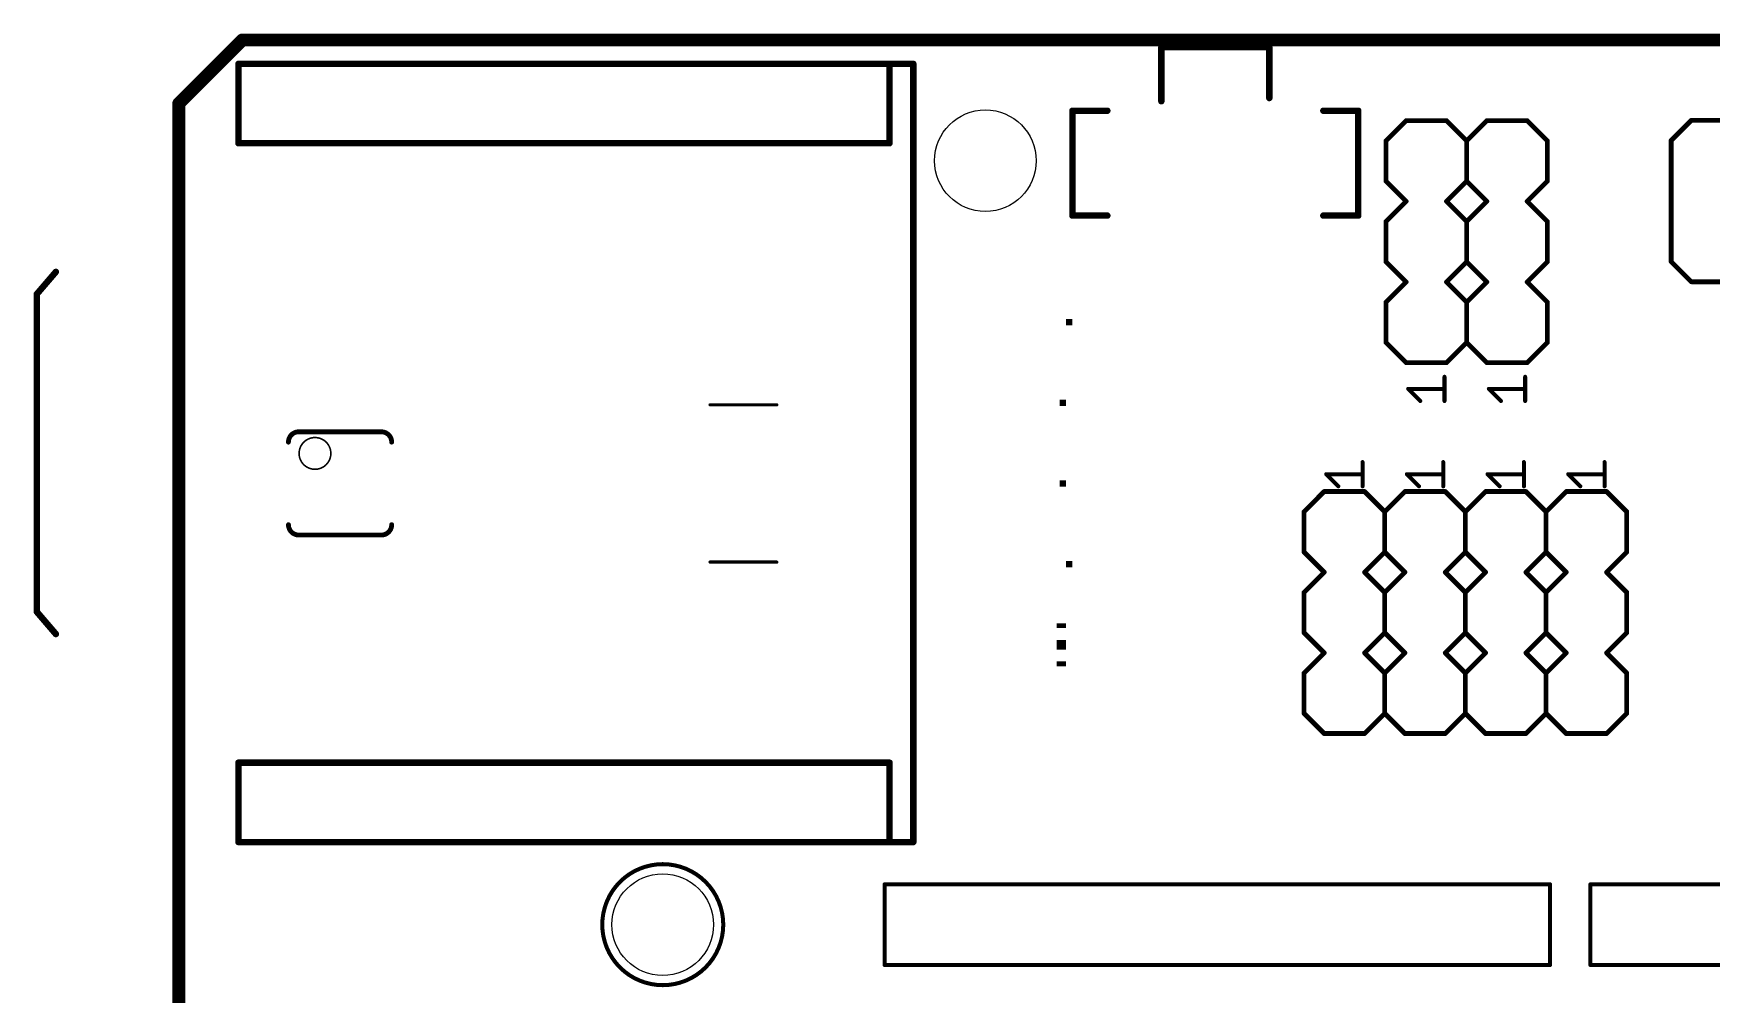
# Model space of a CAD drawing. Extents: x -5 to 100, y 0 to 80.
# Drawn here: x -4.6 to 48.3, y 50 to 80.2 of the extents above; entities that cross this region are included whole.
import ezdxf

# ---------------------------------------------------------------- set-up
doc = ezdxf.new("R2010")
doc.units = 0
doc.layers.add('20', color=7, linetype='CONTINUOUS')
doc.layers.add('21', color=253, linetype='CONTINUOUS')

# ---------------------------------------------------------------- blocks, each defined once
blk = doc.blocks.new('RECT')
blk.add_solid([(-0.5, -0.5), (0.5, -0.5), (-0.5, 0.5), (0.5, 0.5)])

msp = doc.modelspace()

# ---------------------------------------------------------------- linework, layer by layer
at = {"layer": '20', "const_width": 0.4064}
for points in [[(0, 78), (2, 80)], [(2, 80), (98, 80)], [(0, 78), (0, 2)]]:
    msp.add_lwpolyline(points, dxfattribs=at)
at = {"layer": '20', "const_width": 0.2032}
for points in [[(2, 80.1016, 1), (2, 79.8984)], [(2.0718, 79.9282, 1), (1.9282, 80.0718)], [(0.1016, 78, 1), (-0.1016, 78)], [(-0.0718, 78.0718, 1), (0.0718, 77.9282)]]:
    msp.add_lwpolyline(points, format="xyb", dxfattribs=at)
at = {"layer": '20'}
for centre in [(25.4, 76.2), (15.24, 52.15)]:
    msp.add_circle(centre, 1.6, dxfattribs=at)
at = {"layer": '21'}
for points, const_width in [([(34.339, 79.773), (30.939, 79.773)], 0.2032), ([(30.939, 79.773), (30.939, 78.073)], 0.2032), ([(34.339, 78.173), (34.339, 79.773)], 0.2032), ([(1.88, 76.75), (1.88, 79.25)], 0.2032), ([(1.88, 79.25), (22.38, 79.25)], 0.2032), ([(22.38, 79.25), (22.38, 76.75)], 0.2032), ([(22.38, 79.25), (23.13, 79.25)], 0.2032), ([(23.13, 54.75), (23.13, 79.25)], 0.2032), ([(29.239, 77.773), (28.139, 77.773)], 0.2032), ([(28.139, 77.773), (28.139, 74.473)], 0.2032), ([(37.139, 77.773), (36.039, 77.773)], 0.2032), ([(37.139, 74.473), (37.139, 77.773)], 0.2032), ([(38.0132, 76.8269), (38.6482, 77.4619)], 0.1524), ([(38.6482, 77.4619), (39.9182, 77.4619)], 0.1524), ([(39.9182, 77.4619), (40.5532, 76.8269)], 0.1524), ([(40.5533, 76.827), (41.1883, 77.462)], 0.1524), ([(41.1883, 77.462), (42.4583, 77.462)], 0.1524), ([(42.4583, 77.462), (43.0933, 76.827)], 0.1524), ([(46.99, 76.835), (47.625, 77.47)], 0.1524), ([(47.625, 77.47), (48.895, 77.47)], 0.1524), ([(1.88, 76.75), (22.38, 76.75)], 0.2032), ([(38.0132, 75.5569), (38.0132, 76.8269)], 0.1524), ([(40.5532, 76.8269), (40.5532, 75.5569)], 0.1524), ([(40.5533, 75.557), (40.5533, 76.827)], 0.1524), ([(43.0933, 76.827), (43.0933, 75.557)], 0.1524), ([(46.99, 73.025), (46.99, 76.835)], 0.1524), ([(38.6482, 74.9219), (38.0132, 75.5569)], 0.1524), ([(40.5532, 75.5569), (39.9182, 74.9219)], 0.1524), ([(41.1883, 74.922), (40.5533, 75.557)], 0.1524), ([(43.0933, 75.557), (42.4583, 74.922)], 0.1524), ([(28.139, 74.473), (29.239, 74.473)], 0.2032), ([(36.039, 74.473), (37.139, 74.473)], 0.2032), ([(38.0132, 74.2869), (38.6482, 74.9219)], 0.1524), ([(39.9182, 74.9219), (40.5532, 74.2869)], 0.1524), ([(40.5533, 74.287), (41.1883, 74.922)], 0.1524), ([(42.4583, 74.922), (43.0933, 74.287)], 0.1524), ([(38.0132, 73.0169), (38.0132, 74.2869)], 0.1524), ([(40.5532, 74.2869), (40.5532, 73.0169)], 0.1524), ([(40.5533, 73.017), (40.5533, 74.287)], 0.1524), ([(43.0933, 74.287), (43.0933, 73.017)], 0.1524), ([(38.6482, 72.3819), (38.0132, 73.0169)], 0.1524), ([(40.5532, 73.0169), (39.9182, 72.3819)], 0.1524), ([(41.1883, 72.382), (40.5533, 73.017)], 0.1524), ([(43.0933, 73.017), (42.4583, 72.382)], 0.1524), ([(47.625, 72.39), (46.99, 73.025)], 0.1524), ([(-4.47, 72), (-3.87, 72.7)], 0.2032), ([(38.0132, 71.7469), (38.6482, 72.3819)], 0.1524), ([(39.9182, 72.3819), (40.5532, 71.7469)], 0.1524), ([(40.5533, 71.747), (41.1883, 72.382)], 0.1524), ([(42.4583, 72.382), (43.0933, 71.747)], 0.1524), ([(47.625, 72.39), (48.895, 72.39)], 0.1524), ([(-4.47, 62), (-4.47, 72)], 0.2032), ([(38.0132, 70.4769), (38.0132, 71.7469)], 0.1524), ([(40.5532, 71.7469), (40.5532, 70.4769)], 0.1524), ([(40.5533, 70.477), (40.5533, 71.747)], 0.1524), ([(43.0933, 71.747), (43.0933, 70.477)], 0.1524), ([(38.0132, 70.4769), (38.6482, 69.8419)], 0.1524), ([(39.9182, 69.8419), (40.5532, 70.4769)], 0.1524), ([(40.5533, 70.477), (41.1883, 69.842)], 0.1524), ([(42.4583, 69.842), (43.0933, 70.477)], 0.1524), ([(38.6482, 69.8419), (39.9182, 69.8419)], 0.1524), ([(41.1883, 69.842), (42.4583, 69.842)], 0.1524), ([(39.8547, 68.6354), (39.8547, 69.398)], 0.127), ([(42.3948, 68.6355), (42.3948, 69.3981)], 0.127), ([(39.0921, 68.6354), (38.7108, 69.0167)], 0.127), ([(38.7108, 69.0167), (39.8547, 69.0167)], 0.127), ([(41.6322, 68.6355), (41.2509, 69.0168)], 0.127), ([(41.2509, 69.0168), (42.3948, 69.0168)], 0.127), ([(16.73, 68.515), (18.83, 68.515)], 0.1016), ([(3.779, 67.666), (6.379, 67.666)], 0.1524), ([(37.2745, 65.9502), (37.2745, 66.7128)], 0.127), ([(39.8145, 65.9502), (39.8145, 66.7128)], 0.127), ([(42.3545, 65.9502), (42.3545, 66.7128)], 0.127), ([(44.8945, 65.9502), (44.8945, 66.7128)], 0.127), ([(36.5119, 65.9502), (36.1306, 66.3315)], 0.127), ([(36.1306, 66.3315), (37.2745, 66.3315)], 0.127), ([(39.0519, 65.9502), (38.6706, 66.3315)], 0.127), ([(38.6706, 66.3315), (39.8145, 66.3315)], 0.127), ([(41.5919, 65.9502), (41.2106, 66.3315)], 0.127), ([(41.2106, 66.3315), (42.3545, 66.3315)], 0.127), ([(44.1319, 65.9502), (43.7506, 66.3315)], 0.127), ([(43.7506, 66.3315), (44.8945, 66.3315)], 0.127), ([(36.068, 65.786), (35.433, 65.151)], 0.1524), ([(37.338, 65.786), (36.068, 65.786)], 0.1524), ([(37.973, 65.151), (37.338, 65.786)], 0.1524), ([(38.608, 65.786), (37.973, 65.151)], 0.1524), ([(39.878, 65.786), (38.608, 65.786)], 0.1524), ([(40.513, 65.151), (39.878, 65.786)], 0.1524), ([(41.148, 65.786), (40.513, 65.151)], 0.1524), ([(42.418, 65.786), (41.148, 65.786)], 0.1524), ([(43.053, 65.151), (42.418, 65.786)], 0.1524), ([(43.688, 65.786), (43.053, 65.151)], 0.1524), ([(44.958, 65.786), (43.688, 65.786)], 0.1524), ([(45.593, 65.151), (44.958, 65.786)], 0.1524), ([(35.433, 63.881), (35.433, 65.151)], 0.1524), ([(37.973, 63.881), (37.973, 65.151)], 0.1524), ([(37.973, 65.151), (37.973, 63.881)], 0.1524), ([(40.513, 63.881), (40.513, 65.151)], 0.1524), ([(40.513, 65.151), (40.513, 63.881)], 0.1524), ([(43.053, 63.881), (43.053, 65.151)], 0.1524), ([(43.053, 65.151), (43.053, 63.881)], 0.1524), ([(45.593, 65.151), (45.593, 63.881)], 0.1524), ([(6.379, 64.416), (3.779, 64.416)], 0.1524), ([(36.068, 63.246), (35.433, 63.881)], 0.1524), ([(37.973, 63.881), (37.338, 63.246)], 0.1524), ([(38.608, 63.246), (37.973, 63.881)], 0.1524), ([(40.513, 63.881), (39.878, 63.246)], 0.1524), ([(41.148, 63.246), (40.513, 63.881)], 0.1524), ([(43.053, 63.881), (42.418, 63.246)], 0.1524), ([(43.688, 63.246), (43.053, 63.881)], 0.1524), ([(45.593, 63.881), (44.958, 63.246)], 0.1524), ([(18.83, 63.565), (16.73, 63.565)], 0.1016), ([(35.433, 62.611), (36.068, 63.246)], 0.1524), ([(37.338, 63.246), (37.973, 62.611)], 0.1524), ([(37.973, 62.611), (38.608, 63.246)], 0.1524), ([(39.878, 63.246), (40.513, 62.611)], 0.1524), ([(40.513, 62.611), (41.148, 63.246)], 0.1524), ([(42.418, 63.246), (43.053, 62.611)], 0.1524), ([(43.053, 62.611), (43.688, 63.246)], 0.1524), ([(44.958, 63.246), (45.593, 62.611)], 0.1524), ([(35.433, 61.341), (35.433, 62.611)], 0.1524), ([(37.973, 61.341), (37.973, 62.611)], 0.1524), ([(37.973, 62.611), (37.973, 61.341)], 0.1524), ([(40.513, 61.341), (40.513, 62.611)], 0.1524), ([(40.513, 62.611), (40.513, 61.341)], 0.1524), ([(43.053, 61.341), (43.053, 62.611)], 0.1524), ([(43.053, 62.611), (43.053, 61.341)], 0.1524), ([(45.593, 62.611), (45.593, 61.341)], 0.1524), ([(-4.47, 62), (-3.87, 61.3)], 0.2032), ([(36.068, 60.706), (35.433, 61.341)], 0.1524), ([(37.973, 61.341), (37.338, 60.706)], 0.1524), ([(38.608, 60.706), (37.973, 61.341)], 0.1524), ([(40.513, 61.341), (39.878, 60.706)], 0.1524), ([(41.148, 60.706), (40.513, 61.341)], 0.1524), ([(43.053, 61.341), (42.418, 60.706)], 0.1524), ([(43.688, 60.706), (43.053, 61.341)], 0.1524), ([(45.593, 61.341), (44.958, 60.706)], 0.1524), ([(35.433, 60.071), (36.068, 60.706)], 0.1524), ([(37.338, 60.706), (37.973, 60.071)], 0.1524), ([(37.973, 60.071), (38.608, 60.706)], 0.1524), ([(39.878, 60.706), (40.513, 60.071)], 0.1524), ([(40.513, 60.071), (41.148, 60.706)], 0.1524), ([(42.418, 60.706), (43.053, 60.071)], 0.1524), ([(43.053, 60.071), (43.688, 60.706)], 0.1524), ([(44.958, 60.706), (45.593, 60.071)], 0.1524), ([(35.433, 58.801), (35.433, 60.071)], 0.1524), ([(37.973, 58.801), (37.973, 60.071)], 0.1524), ([(37.973, 60.071), (37.973, 58.801)], 0.1524), ([(40.513, 58.801), (40.513, 60.071)], 0.1524), ([(40.513, 60.071), (40.513, 58.801)], 0.1524), ([(43.053, 58.801), (43.053, 60.071)], 0.1524), ([(43.053, 60.071), (43.053, 58.801)], 0.1524), ([(45.593, 60.071), (45.593, 58.801)], 0.1524), ([(36.068, 58.166), (35.433, 58.801)], 0.1524), ([(37.973, 58.801), (37.338, 58.166)], 0.1524), ([(38.608, 58.166), (37.973, 58.801)], 0.1524), ([(40.513, 58.801), (39.878, 58.166)], 0.1524), ([(41.148, 58.166), (40.513, 58.801)], 0.1524), ([(43.053, 58.801), (42.418, 58.166)], 0.1524), ([(43.688, 58.166), (43.053, 58.801)], 0.1524), ([(45.593, 58.801), (44.958, 58.166)], 0.1524), ([(37.338, 58.166), (36.068, 58.166)], 0.1524), ([(39.878, 58.166), (38.608, 58.166)], 0.1524), ([(42.418, 58.166), (41.148, 58.166)], 0.1524), ([(44.958, 58.166), (43.688, 58.166)], 0.1524), ([(1.88, 57.25), (1.88, 54.75)], 0.2032), ([(1.88, 57.25), (22.38, 57.25)], 0.2032), ([(22.38, 54.75), (22.38, 57.25)], 0.2032), ([(1.88, 54.75), (22.38, 54.75)], 0.2032), ([(22.38, 54.75), (23.13, 54.75)], 0.2032), ([(22.225, 50.88), (22.225, 53.42)], 0.127), ([(22.225, 53.42), (43.18, 53.42)], 0.127), ([(43.18, 53.42), (43.18, 50.88)], 0.127), ([(44.45, 50.88), (44.45, 53.42)], 0.127), ([(44.45, 53.42), (64.77, 53.42)], 0.127), ([(43.18, 50.88), (22.225, 50.88)], 0.127), ([(64.77, 50.88), (44.45, 50.88)], 0.127)]:
    msp.add_lwpolyline(points, dxfattribs=dict(at, const_width=const_width))
for points, const_width in [([(30.939, 79.8238, 1), (30.939, 79.7222)], 0.1016), ([(30.9898, 79.773, 1), (30.8882, 79.773)], 0.1016), ([(34.3898, 79.773, 1), (34.2882, 79.773)], 0.1016), ([(34.339, 79.7222, 1), (34.339, 79.8238)], 0.1016), ([(1.9308, 79.25, 1), (1.8292, 79.25)], 0.1016), ([(1.88, 79.3008, 1), (1.88, 79.1992)], 0.1016), ([(22.4308, 79.25, 1), (22.3292, 79.25)], 0.1016), ([(22.38, 79.3008, 1), (22.38, 79.1992)], 0.1016), ([(22.38, 79.1992, 1), (22.38, 79.3008)], 0.1016), ([(23.1808, 79.25, 1), (23.0792, 79.25)], 0.1016), ([(23.13, 79.1992, 1), (23.13, 79.3008)], 0.1016), ([(34.2882, 78.173, 1), (34.3898, 78.173)], 0.1016), ([(28.139, 77.8238, 1), (28.139, 77.7222)], 0.1016), ([(28.1898, 77.773, 1), (28.0882, 77.773)], 0.1016), ([(29.239, 77.7222, 1), (29.239, 77.8238)], 0.1016), ([(30.8882, 78.073, 1), (30.9898, 78.073)], 0.1016), ([(36.039, 77.8238, 1), (36.039, 77.7222)], 0.1016), ([(37.1898, 77.773, 1), (37.0882, 77.773)], 0.1016), ([(37.139, 77.7222, 1), (37.139, 77.8238)], 0.1016), ([(38.6482, 77.5, 1), (38.6482, 77.4238)], 0.0762), ([(38.6751, 77.435, 1), (38.6213, 77.4888)], 0.0762), ([(39.9451, 77.4888, 1), (39.8913, 77.435)], 0.0762), ([(39.9182, 77.4238, 1), (39.9182, 77.5)], 0.0762), ([(41.1883, 77.5001, 1), (41.1883, 77.4239)], 0.0762), ([(41.2152, 77.4351, 1), (41.1614, 77.4889)], 0.0762), ([(42.4852, 77.4889, 1), (42.4314, 77.4351)], 0.0762), ([(42.4583, 77.4239, 1), (42.4583, 77.5001)], 0.0762), ([(47.625, 77.5081, 1), (47.625, 77.4319)], 0.0762), ([(47.6519, 77.4431, 1), (47.5981, 77.4969)], 0.0762), ([(1.88, 76.8008, 1), (1.88, 76.6992)], 0.1016), ([(1.8292, 76.75, 1), (1.9308, 76.75)], 0.1016), ([(22.3292, 76.75, 1), (22.4308, 76.75)], 0.1016), ([(22.38, 76.6992, 1), (22.38, 76.8008)], 0.1016), ([(38.0513, 76.8269, 1), (37.9751, 76.8269)], 0.0762), ([(37.9863, 76.8538, 1), (38.0401, 76.8)], 0.0762), ([(40.5913, 76.8269, 1), (40.5151, 76.8269)], 0.0762), ([(40.5914, 76.827, 1), (40.5152, 76.827)], 0.0762), ([(40.5264, 76.8539, 1), (40.5802, 76.8001)], 0.0762), ([(40.5263, 76.8, 1), (40.5801, 76.8538)], 0.0762), ([(43.1314, 76.827, 1), (43.0552, 76.827)], 0.0762), ([(43.0664, 76.8001, 1), (43.1202, 76.8539)], 0.0762), ([(47.0281, 76.835, 1), (46.9519, 76.835)], 0.0762), ([(46.9631, 76.8619, 1), (47.0169, 76.8081)], 0.0762), ([(37.9751, 75.5569, 1), (38.0513, 75.5569)], 0.0762), ([(38.0401, 75.5838, 1), (37.9863, 75.53)], 0.0762), ([(40.5151, 75.5569, 1), (40.5913, 75.5569)], 0.0762), ([(40.5152, 75.557, 1), (40.5914, 75.557)], 0.0762), ([(40.5802, 75.5839, 1), (40.5264, 75.5301)], 0.0762), ([(40.5801, 75.53, 1), (40.5263, 75.5838)], 0.0762), ([(43.0552, 75.557, 1), (43.1314, 75.557)], 0.0762), ([(43.1202, 75.5301, 1), (43.0664, 75.5839)], 0.0762), ([(28.139, 74.5238, 1), (28.139, 74.4222)], 0.1016), ([(28.0882, 74.473, 1), (28.1898, 74.473)], 0.1016), ([(29.239, 74.4222, 1), (29.239, 74.5238)], 0.1016), ([(36.039, 74.5238, 1), (36.039, 74.4222)], 0.1016), ([(37.0882, 74.473, 1), (37.1898, 74.473)], 0.1016), ([(37.139, 74.4222, 1), (37.139, 74.5238)], 0.1016), ([(38.6751, 74.895, 1), (38.6213, 74.9488)], 0.0762), ([(38.6213, 74.895, 1), (38.6751, 74.9488)], 0.0762), ([(39.9451, 74.9488, 1), (39.8913, 74.895)], 0.0762), ([(39.8913, 74.9488, 1), (39.9451, 74.895)], 0.0762), ([(41.2152, 74.8951, 1), (41.1614, 74.9489)], 0.0762), ([(41.1614, 74.8951, 1), (41.2152, 74.9489)], 0.0762), ([(42.4852, 74.9489, 1), (42.4314, 74.8951)], 0.0762), ([(42.4314, 74.9489, 1), (42.4852, 74.8951)], 0.0762), ([(38.0513, 74.2869, 1), (37.9751, 74.2869)], 0.0762), ([(37.9863, 74.3138, 1), (38.0401, 74.26)], 0.0762), ([(40.5913, 74.2869, 1), (40.5151, 74.2869)], 0.0762), ([(40.5914, 74.287, 1), (40.5152, 74.287)], 0.0762), ([(40.5264, 74.3139, 1), (40.5802, 74.2601)], 0.0762), ([(40.5263, 74.26, 1), (40.5801, 74.3138)], 0.0762), ([(43.1314, 74.287, 1), (43.0552, 74.287)], 0.0762), ([(43.0664, 74.2601, 1), (43.1202, 74.3139)], 0.0762), ([(37.9751, 73.0169, 1), (38.0513, 73.0169)], 0.0762), ([(38.0401, 73.0438, 1), (37.9863, 72.99)], 0.0762), ([(40.5151, 73.0169, 1), (40.5913, 73.0169)], 0.0762), ([(40.5152, 73.017, 1), (40.5914, 73.017)], 0.0762), ([(40.5802, 73.0439, 1), (40.5264, 72.9901)], 0.0762), ([(40.5801, 72.99, 1), (40.5263, 73.0438)], 0.0762), ([(43.0552, 73.017, 1), (43.1314, 73.017)], 0.0762), ([(43.1202, 72.9901, 1), (43.0664, 73.0439)], 0.0762), ([(46.9519, 73.025, 1), (47.0281, 73.025)], 0.0762), ([(47.0169, 73.0519, 1), (46.9631, 72.9981)], 0.0762), ([(-3.8314, 72.6669, 1), (-3.9086, 72.7331)], 0.1016), ([(38.6751, 72.355, 1), (38.6213, 72.4088)], 0.0762), ([(38.6213, 72.355, 1), (38.6751, 72.4088)], 0.0762), ([(39.9451, 72.4088, 1), (39.8913, 72.355)], 0.0762), ([(39.8913, 72.4088, 1), (39.9451, 72.355)], 0.0762), ([(41.2152, 72.3551, 1), (41.1614, 72.4089)], 0.0762), ([(41.1614, 72.3551, 1), (41.2152, 72.4089)], 0.0762), ([(42.4852, 72.4089, 1), (42.4314, 72.3551)], 0.0762), ([(42.4314, 72.4089, 1), (42.4852, 72.3551)], 0.0762), ([(47.625, 72.4281, 1), (47.625, 72.3519)], 0.0762), ([(47.5981, 72.3631, 1), (47.6519, 72.4169)], 0.0762), ([(-4.4192, 72, 1), (-4.5208, 72)], 0.1016), ([(-4.5086, 72.0331, 1), (-4.4314, 71.9669)], 0.1016), ([(38.0513, 71.7469, 1), (37.9751, 71.7469)], 0.0762), ([(37.9863, 71.7738, 1), (38.0401, 71.72)], 0.0762), ([(40.5913, 71.7469, 1), (40.5151, 71.7469)], 0.0762), ([(40.5914, 71.747, 1), (40.5152, 71.747)], 0.0762), ([(40.5264, 71.7739, 1), (40.5802, 71.7201)], 0.0762), ([(40.5263, 71.72, 1), (40.5801, 71.7738)], 0.0762), ([(43.1314, 71.747, 1), (43.0552, 71.747)], 0.0762), ([(43.0664, 71.7201, 1), (43.1202, 71.7739)], 0.0762), ([(37.9751, 70.4769, 1), (38.0513, 70.4769)], 0.0762), ([(38.0401, 70.5038, 1), (37.9863, 70.45)], 0.0762), ([(40.5151, 70.4769, 1), (40.5913, 70.4769)], 0.0762), ([(40.5152, 70.477, 1), (40.5914, 70.477)], 0.0762), ([(40.5802, 70.5039, 1), (40.5264, 70.4501)], 0.0762), ([(40.5801, 70.45, 1), (40.5263, 70.5038)], 0.0762), ([(43.0552, 70.477, 1), (43.1314, 70.477)], 0.0762), ([(43.1202, 70.4501, 1), (43.0664, 70.5039)], 0.0762), ([(38.6482, 69.88, 1), (38.6482, 69.8038)], 0.0762), ([(38.6213, 69.815, 1), (38.6751, 69.8688)], 0.0762), ([(39.8913, 69.8688, 1), (39.9451, 69.815)], 0.0762), ([(39.9182, 69.8038, 1), (39.9182, 69.88)], 0.0762), ([(41.1883, 69.8801, 1), (41.1883, 69.8039)], 0.0762), ([(41.1614, 69.8151, 1), (41.2152, 69.8689)], 0.0762), ([(42.4314, 69.8689, 1), (42.4852, 69.8151)], 0.0762), ([(42.4583, 69.8039, 1), (42.4583, 69.8801)], 0.0762), ([(39.8865, 69.398, 1), (39.8229, 69.398)], 0.0635), ([(42.4266, 69.3981, 1), (42.3631, 69.3981)], 0.0635), ([(38.7333, 69.0392, 1), (38.6883, 68.9942)], 0.0635), ([(38.7108, 69.0485, 1), (38.7108, 68.9849)], 0.0635), ([(39.0696, 68.6129, 1), (39.1146, 68.6579)], 0.0635), ([(39.8547, 68.9849, 1), (39.8547, 69.0485)], 0.0635), ([(41.2734, 69.0393, 1), (41.2284, 68.9943)], 0.0635), ([(41.2509, 69.0486, 1), (41.2509, 68.9851)], 0.0635), ([(41.6097, 68.613, 1), (41.6547, 68.658)], 0.0635), ([(42.3948, 68.9851, 1), (42.3948, 69.0486)], 0.0635), ([(16.73, 68.5404, 1), (16.73, 68.4896)], 0.0508), ([(18.83, 68.4896, 1), (18.83, 68.5404)], 0.0508), ([(39.8229, 68.6354, 1), (39.8865, 68.6354)], 0.0635), ([(42.3631, 68.6355, 1), (42.4266, 68.6355)], 0.0635), ([(3.779, 67.666, 0.4142), (3.454, 67.341)], 0.1524), ([(3.779, 67.7041, 1), (3.779, 67.6279)], 0.0762), ([(3.779, 67.6279, 1), (3.779, 67.7041)], 0.0762), ([(6.704, 67.341, 0.4142), (6.379, 67.666)], 0.1524), ([(6.379, 67.7041, 1), (6.379, 67.6279)], 0.0762), ([(6.379, 67.6279, 1), (6.379, 67.7041)], 0.0762), ([(3.4159, 67.341, 1), (3.4921, 67.341)], 0.0762), ([(4.2894, 66.4856, 1), (4.2894, 67.4856, 1), (4.2894, 66.4856)], 0.0508), ([(6.6659, 67.341, 1), (6.7421, 67.341)], 0.0762), ([(37.3063, 66.7128, 1), (37.2428, 66.7128)], 0.0635), ([(39.8463, 66.7128, 1), (39.7828, 66.7128)], 0.0635), ([(42.3863, 66.7128, 1), (42.3227, 66.7128)], 0.0635), ([(44.9263, 66.7128, 1), (44.8627, 66.7128)], 0.0635), ([(36.1531, 66.354, 1), (36.1081, 66.309)], 0.0635), ([(36.1306, 66.3633, 1), (36.1306, 66.2998)], 0.0635), ([(37.2745, 66.2998, 1), (37.2745, 66.3633)], 0.0635), ([(38.6931, 66.354, 1), (38.6481, 66.309)], 0.0635), ([(38.6706, 66.3633, 1), (38.6706, 66.2998)], 0.0635), ([(39.8145, 66.2998, 1), (39.8145, 66.3633)], 0.0635), ([(41.2331, 66.354, 1), (41.1881, 66.309)], 0.0635), ([(41.2106, 66.3633, 1), (41.2106, 66.2998)], 0.0635), ([(42.3545, 66.2998, 1), (42.3545, 66.3633)], 0.0635), ([(43.7731, 66.354, 1), (43.7281, 66.309)], 0.0635), ([(43.7506, 66.3633, 1), (43.7506, 66.2998)], 0.0635), ([(44.8945, 66.2998, 1), (44.8945, 66.3633)], 0.0635), ([(36.068, 65.8241, 1), (36.068, 65.7479)], 0.0762), ([(36.0949, 65.7591, 1), (36.0411, 65.8129)], 0.0762), ([(36.4894, 65.9277, 1), (36.5344, 65.9727)], 0.0635), ([(37.2428, 65.9502, 1), (37.3063, 65.9502)], 0.0635), ([(37.3649, 65.8129, 1), (37.3111, 65.7591)], 0.0762), ([(37.338, 65.7479, 1), (37.338, 65.8241)], 0.0762), ([(38.608, 65.8241, 1), (38.608, 65.7479)], 0.0762), ([(38.6349, 65.7591, 1), (38.5811, 65.8129)], 0.0762), ([(39.0294, 65.9277, 1), (39.0744, 65.9727)], 0.0635), ([(39.7828, 65.9502, 1), (39.8463, 65.9502)], 0.0635), ([(39.9049, 65.8129, 1), (39.8511, 65.7591)], 0.0762), ([(39.878, 65.7479, 1), (39.878, 65.8241)], 0.0762), ([(41.148, 65.8241, 1), (41.148, 65.7479)], 0.0762), ([(41.1749, 65.7591, 1), (41.1211, 65.8129)], 0.0762), ([(41.5694, 65.9277, 1), (41.6144, 65.9727)], 0.0635), ([(42.3227, 65.9502, 1), (42.3863, 65.9502)], 0.0635), ([(42.4449, 65.8129, 1), (42.3911, 65.7591)], 0.0762), ([(42.418, 65.7479, 1), (42.418, 65.8241)], 0.0762), ([(43.688, 65.8241, 1), (43.688, 65.7479)], 0.0762), ([(43.7149, 65.7591, 1), (43.6611, 65.8129)], 0.0762), ([(44.1094, 65.9277, 1), (44.1544, 65.9727)], 0.0635), ([(44.8627, 65.9502, 1), (44.9263, 65.9502)], 0.0635), ([(44.9849, 65.8129, 1), (44.9311, 65.7591)], 0.0762), ([(44.958, 65.7479, 1), (44.958, 65.8241)], 0.0762), ([(35.4711, 65.151, 1), (35.3949, 65.151)], 0.0762), ([(35.4061, 65.1779, 1), (35.4599, 65.1241)], 0.0762), ([(38.0111, 65.151, 1), (37.9349, 65.151)], 0.0762), ([(38.0111, 65.151, 1), (37.9349, 65.151)], 0.0762), ([(37.9461, 65.1779, 1), (37.9999, 65.1241)], 0.0762), ([(37.9461, 65.1241, 1), (37.9999, 65.1779)], 0.0762), ([(40.5511, 65.151, 1), (40.4749, 65.151)], 0.0762), ([(40.5511, 65.151, 1), (40.4749, 65.151)], 0.0762), ([(40.4861, 65.1779, 1), (40.5399, 65.1241)], 0.0762), ([(40.4861, 65.1241, 1), (40.5399, 65.1779)], 0.0762), ([(43.0911, 65.151, 1), (43.0149, 65.151)], 0.0762), ([(43.0911, 65.151, 1), (43.0149, 65.151)], 0.0762), ([(43.0261, 65.1779, 1), (43.0799, 65.1241)], 0.0762), ([(43.0261, 65.1241, 1), (43.0799, 65.1779)], 0.0762), ([(45.6311, 65.151, 1), (45.5549, 65.151)], 0.0762), ([(45.5661, 65.1241, 1), (45.6199, 65.1779)], 0.0762), ([(3.454, 64.741, 0.4142), (3.779, 64.416)], 0.1524), ([(3.4921, 64.741, 1), (3.4159, 64.741)], 0.0762), ([(3.779, 64.4541, 1), (3.779, 64.3779)], 0.0762), ([(3.779, 64.3779, 1), (3.779, 64.4541)], 0.0762), ([(6.379, 64.416, 0.4142), (6.704, 64.741)], 0.1524), ([(6.379, 64.4541, 1), (6.379, 64.3779)], 0.0762), ([(6.379, 64.3779, 1), (6.379, 64.4541)], 0.0762), ([(6.7421, 64.741, 1), (6.6659, 64.741)], 0.0762), ([(35.4599, 63.9079, 1), (35.4061, 63.8541)], 0.0762), ([(37.9999, 63.9079, 1), (37.9461, 63.8541)], 0.0762), ([(37.9999, 63.8541, 1), (37.9461, 63.9079)], 0.0762), ([(40.5399, 63.9079, 1), (40.4861, 63.8541)], 0.0762), ([(40.5399, 63.8541, 1), (40.4861, 63.9079)], 0.0762), ([(43.0799, 63.9079, 1), (43.0261, 63.8541)], 0.0762), ([(43.0799, 63.8541, 1), (43.0261, 63.9079)], 0.0762), ([(45.6199, 63.8541, 1), (45.5661, 63.9079)], 0.0762), ([(16.73, 63.5904, 1), (16.73, 63.5396)], 0.0508), ([(18.83, 63.5396, 1), (18.83, 63.5904)], 0.0508), ([(35.3949, 63.881, 1), (35.4711, 63.881)], 0.0762), ([(37.9349, 63.881, 1), (38.0111, 63.881)], 0.0762), ([(37.9349, 63.881, 1), (38.0111, 63.881)], 0.0762), ([(40.4749, 63.881, 1), (40.5511, 63.881)], 0.0762), ([(40.4749, 63.881, 1), (40.5511, 63.881)], 0.0762), ([(43.0149, 63.881, 1), (43.0911, 63.881)], 0.0762), ([(43.0149, 63.881, 1), (43.0911, 63.881)], 0.0762), ([(45.5549, 63.881, 1), (45.6311, 63.881)], 0.0762), ([(36.0949, 63.2191, 1), (36.0411, 63.2729)], 0.0762), ([(36.0411, 63.2191, 1), (36.0949, 63.2729)], 0.0762), ([(37.3649, 63.2729, 1), (37.3111, 63.2191)], 0.0762), ([(37.3111, 63.2729, 1), (37.3649, 63.2191)], 0.0762), ([(38.6349, 63.2191, 1), (38.5811, 63.2729)], 0.0762), ([(38.5811, 63.2191, 1), (38.6349, 63.2729)], 0.0762), ([(39.9049, 63.2729, 1), (39.8511, 63.2191)], 0.0762), ([(39.8511, 63.2729, 1), (39.9049, 63.2191)], 0.0762), ([(41.1749, 63.2191, 1), (41.1211, 63.2729)], 0.0762), ([(41.1211, 63.2191, 1), (41.1749, 63.2729)], 0.0762), ([(42.4449, 63.2729, 1), (42.3911, 63.2191)], 0.0762), ([(42.3911, 63.2729, 1), (42.4449, 63.2191)], 0.0762), ([(43.7149, 63.2191, 1), (43.6611, 63.2729)], 0.0762), ([(43.6611, 63.2191, 1), (43.7149, 63.2729)], 0.0762), ([(44.9849, 63.2729, 1), (44.9311, 63.2191)], 0.0762), ([(44.9311, 63.2729, 1), (44.9849, 63.2191)], 0.0762), ([(35.4711, 62.611, 1), (35.3949, 62.611)], 0.0762), ([(35.4061, 62.6379, 1), (35.4599, 62.5841)], 0.0762), ([(38.0111, 62.611, 1), (37.9349, 62.611)], 0.0762), ([(38.0111, 62.611, 1), (37.9349, 62.611)], 0.0762), ([(37.9461, 62.6379, 1), (37.9999, 62.5841)], 0.0762), ([(37.9461, 62.5841, 1), (37.9999, 62.6379)], 0.0762), ([(40.5511, 62.611, 1), (40.4749, 62.611)], 0.0762), ([(40.5511, 62.611, 1), (40.4749, 62.611)], 0.0762), ([(40.4861, 62.6379, 1), (40.5399, 62.5841)], 0.0762), ([(40.4861, 62.5841, 1), (40.5399, 62.6379)], 0.0762), ([(43.0911, 62.611, 1), (43.0149, 62.611)], 0.0762), ([(43.0911, 62.611, 1), (43.0149, 62.611)], 0.0762), ([(43.0261, 62.6379, 1), (43.0799, 62.5841)], 0.0762), ([(43.0261, 62.5841, 1), (43.0799, 62.6379)], 0.0762), ([(45.6311, 62.611, 1), (45.5549, 62.611)], 0.0762), ([(45.5661, 62.5841, 1), (45.6199, 62.6379)], 0.0762), ([(-4.4314, 62.0331, 1), (-4.5086, 61.9669)], 0.1016), ([(-4.5208, 62, 1), (-4.4192, 62)], 0.1016), ([(-3.9086, 61.2669, 1), (-3.8314, 61.3331)], 0.1016), ([(35.3949, 61.341, 1), (35.4711, 61.341)], 0.0762), ([(35.4599, 61.3679, 1), (35.4061, 61.3141)], 0.0762), ([(37.9349, 61.341, 1), (38.0111, 61.341)], 0.0762), ([(37.9349, 61.341, 1), (38.0111, 61.341)], 0.0762), ([(37.9999, 61.3679, 1), (37.9461, 61.3141)], 0.0762), ([(37.9999, 61.3141, 1), (37.9461, 61.3679)], 0.0762), ([(40.4749, 61.341, 1), (40.5511, 61.341)], 0.0762), ([(40.4749, 61.341, 1), (40.5511, 61.341)], 0.0762), ([(40.5399, 61.3679, 1), (40.4861, 61.3141)], 0.0762), ([(40.5399, 61.3141, 1), (40.4861, 61.3679)], 0.0762), ([(43.0149, 61.341, 1), (43.0911, 61.341)], 0.0762), ([(43.0149, 61.341, 1), (43.0911, 61.341)], 0.0762), ([(43.0799, 61.3679, 1), (43.0261, 61.3141)], 0.0762), ([(43.0799, 61.3141, 1), (43.0261, 61.3679)], 0.0762), ([(45.5549, 61.341, 1), (45.6311, 61.341)], 0.0762), ([(45.6199, 61.3141, 1), (45.5661, 61.3679)], 0.0762), ([(36.0949, 60.6791, 1), (36.0411, 60.7329)], 0.0762), ([(36.0411, 60.6791, 1), (36.0949, 60.7329)], 0.0762), ([(37.3649, 60.7329, 1), (37.3111, 60.6791)], 0.0762), ([(37.3111, 60.7329, 1), (37.3649, 60.6791)], 0.0762), ([(38.6349, 60.6791, 1), (38.5811, 60.7329)], 0.0762), ([(38.5811, 60.6791, 1), (38.6349, 60.7329)], 0.0762), ([(39.9049, 60.7329, 1), (39.8511, 60.6791)], 0.0762), ([(39.8511, 60.7329, 1), (39.9049, 60.6791)], 0.0762), ([(41.1749, 60.6791, 1), (41.1211, 60.7329)], 0.0762), ([(41.1211, 60.6791, 1), (41.1749, 60.7329)], 0.0762), ([(42.4449, 60.7329, 1), (42.3911, 60.6791)], 0.0762), ([(42.3911, 60.7329, 1), (42.4449, 60.6791)], 0.0762), ([(43.7149, 60.6791, 1), (43.6611, 60.7329)], 0.0762), ([(43.6611, 60.6791, 1), (43.7149, 60.7329)], 0.0762), ([(44.9849, 60.7329, 1), (44.9311, 60.6791)], 0.0762), ([(44.9311, 60.7329, 1), (44.9849, 60.6791)], 0.0762), ([(35.4711, 60.071, 1), (35.3949, 60.071)], 0.0762), ([(35.4061, 60.0979, 1), (35.4599, 60.0441)], 0.0762), ([(38.0111, 60.071, 1), (37.9349, 60.071)], 0.0762), ([(38.0111, 60.071, 1), (37.9349, 60.071)], 0.0762), ([(37.9461, 60.0979, 1), (37.9999, 60.0441)], 0.0762), ([(37.9461, 60.0441, 1), (37.9999, 60.0979)], 0.0762), ([(40.5511, 60.071, 1), (40.4749, 60.071)], 0.0762), ([(40.5511, 60.071, 1), (40.4749, 60.071)], 0.0762), ([(40.4861, 60.0979, 1), (40.5399, 60.0441)], 0.0762), ([(40.4861, 60.0441, 1), (40.5399, 60.0979)], 0.0762), ([(43.0911, 60.071, 1), (43.0149, 60.071)], 0.0762), ([(43.0911, 60.071, 1), (43.0149, 60.071)], 0.0762), ([(43.0261, 60.0979, 1), (43.0799, 60.0441)], 0.0762), ([(43.0261, 60.0441, 1), (43.0799, 60.0979)], 0.0762), ([(45.6311, 60.071, 1), (45.5549, 60.071)], 0.0762), ([(45.5661, 60.0441, 1), (45.6199, 60.0979)], 0.0762), ([(35.3949, 58.801, 1), (35.4711, 58.801)], 0.0762), ([(35.4599, 58.8279, 1), (35.4061, 58.7741)], 0.0762), ([(37.9349, 58.801, 1), (38.0111, 58.801)], 0.0762), ([(37.9349, 58.801, 1), (38.0111, 58.801)], 0.0762), ([(37.9999, 58.8279, 1), (37.9461, 58.7741)], 0.0762), ([(37.9999, 58.7741, 1), (37.9461, 58.8279)], 0.0762), ([(40.4749, 58.801, 1), (40.5511, 58.801)], 0.0762), ([(40.4749, 58.801, 1), (40.5511, 58.801)], 0.0762), ([(40.5399, 58.8279, 1), (40.4861, 58.7741)], 0.0762), ([(40.5399, 58.7741, 1), (40.4861, 58.8279)], 0.0762), ([(43.0149, 58.801, 1), (43.0911, 58.801)], 0.0762), ([(43.0149, 58.801, 1), (43.0911, 58.801)], 0.0762), ([(43.0799, 58.8279, 1), (43.0261, 58.7741)], 0.0762), ([(43.0799, 58.7741, 1), (43.0261, 58.8279)], 0.0762), ([(45.5549, 58.801, 1), (45.6311, 58.801)], 0.0762), ([(45.6199, 58.7741, 1), (45.5661, 58.8279)], 0.0762), ([(36.068, 58.2041, 1), (36.068, 58.1279)], 0.0762), ([(36.0411, 58.1391, 1), (36.0949, 58.1929)], 0.0762), ([(37.3111, 58.1929, 1), (37.3649, 58.1391)], 0.0762), ([(37.338, 58.1279, 1), (37.338, 58.2041)], 0.0762), ([(38.608, 58.2041, 1), (38.608, 58.1279)], 0.0762), ([(38.5811, 58.1391, 1), (38.6349, 58.1929)], 0.0762), ([(39.8511, 58.1929, 1), (39.9049, 58.1391)], 0.0762), ([(39.878, 58.1279, 1), (39.878, 58.2041)], 0.0762), ([(41.148, 58.2041, 1), (41.148, 58.1279)], 0.0762), ([(41.1211, 58.1391, 1), (41.1749, 58.1929)], 0.0762), ([(42.3911, 58.1929, 1), (42.4449, 58.1391)], 0.0762), ([(42.418, 58.1279, 1), (42.418, 58.2041)], 0.0762), ([(43.688, 58.2041, 1), (43.688, 58.1279)], 0.0762), ([(43.6611, 58.1391, 1), (43.7149, 58.1929)], 0.0762), ([(44.9311, 58.1929, 1), (44.9849, 58.1391)], 0.0762), ([(44.958, 58.1279, 1), (44.958, 58.2041)], 0.0762), ([(1.9308, 57.25, 1), (1.8292, 57.25)], 0.1016), ([(1.88, 57.3008, 1), (1.88, 57.1992)], 0.1016), ([(22.4308, 57.25, 1), (22.3292, 57.25)], 0.1016), ([(22.38, 57.1992, 1), (22.38, 57.3008)], 0.1016), ([(1.88, 54.8008, 1), (1.88, 54.6992)], 0.1016), ([(1.8292, 54.75, 1), (1.9308, 54.75)], 0.1016), ([(22.38, 54.8008, 1), (22.38, 54.6992)], 0.1016), ([(22.3292, 54.75, 1), (22.4308, 54.75)], 0.1016), ([(22.38, 54.6992, 1), (22.38, 54.8008)], 0.1016), ([(23.0792, 54.75, 1), (23.1808, 54.75)], 0.1016), ([(23.13, 54.6992, 1), (23.13, 54.8008)], 0.1016), ([(15.24, 50.245, 1), (15.24, 54.055, 1), (15.24, 50.245)], 0.127), ([(22.225, 53.4518, 1), (22.225, 53.3882)], 0.0635), ([(22.2568, 53.42, 1), (22.1933, 53.42)], 0.0635), ([(43.2118, 53.42, 1), (43.1482, 53.42)], 0.0635), ([(43.18, 53.3882, 1), (43.18, 53.4518)], 0.0635), ([(44.45, 53.4518, 1), (44.45, 53.3882)], 0.0635), ([(44.4818, 53.42, 1), (44.4183, 53.42)], 0.0635), ([(22.225, 50.9118, 1), (22.225, 50.8483)], 0.0635), ([(22.1933, 50.88, 1), (22.2568, 50.88)], 0.0635), ([(43.1482, 50.88, 1), (43.2118, 50.88)], 0.0635), ([(43.18, 50.8483, 1), (43.18, 50.9118)], 0.0635), ([(44.45, 50.9118, 1), (44.45, 50.8483)], 0.0635), ([(44.4183, 50.88, 1), (44.4818, 50.88)], 0.0635)]:
    msp.add_lwpolyline(points, format="xyb", dxfattribs=dict(at, const_width=const_width))

# ---------------------------------------------------------------- block references
for p, xscale, yscale, rotation in [((28.04, 71.12), 0.2, 0.2, 270), ((27.84, 68.58), 0.2, 0.2, 90), ((27.84, 66.04), 0.2, 0.2, 90), ((28.04, 63.5), 0.2, 0.2, 270), ((27.79, 61.56), 0.15, 0.3, 90), ((27.79, 60.96), 0.3, 0.3, 90), ((27.79, 60.36), 0.15, 0.3, 90)]:
    msp.add_blockref('RECT', p, dxfattribs=dict(at, xscale=xscale, yscale=yscale, rotation=rotation))

doc.saveas('drawing.dxf')
